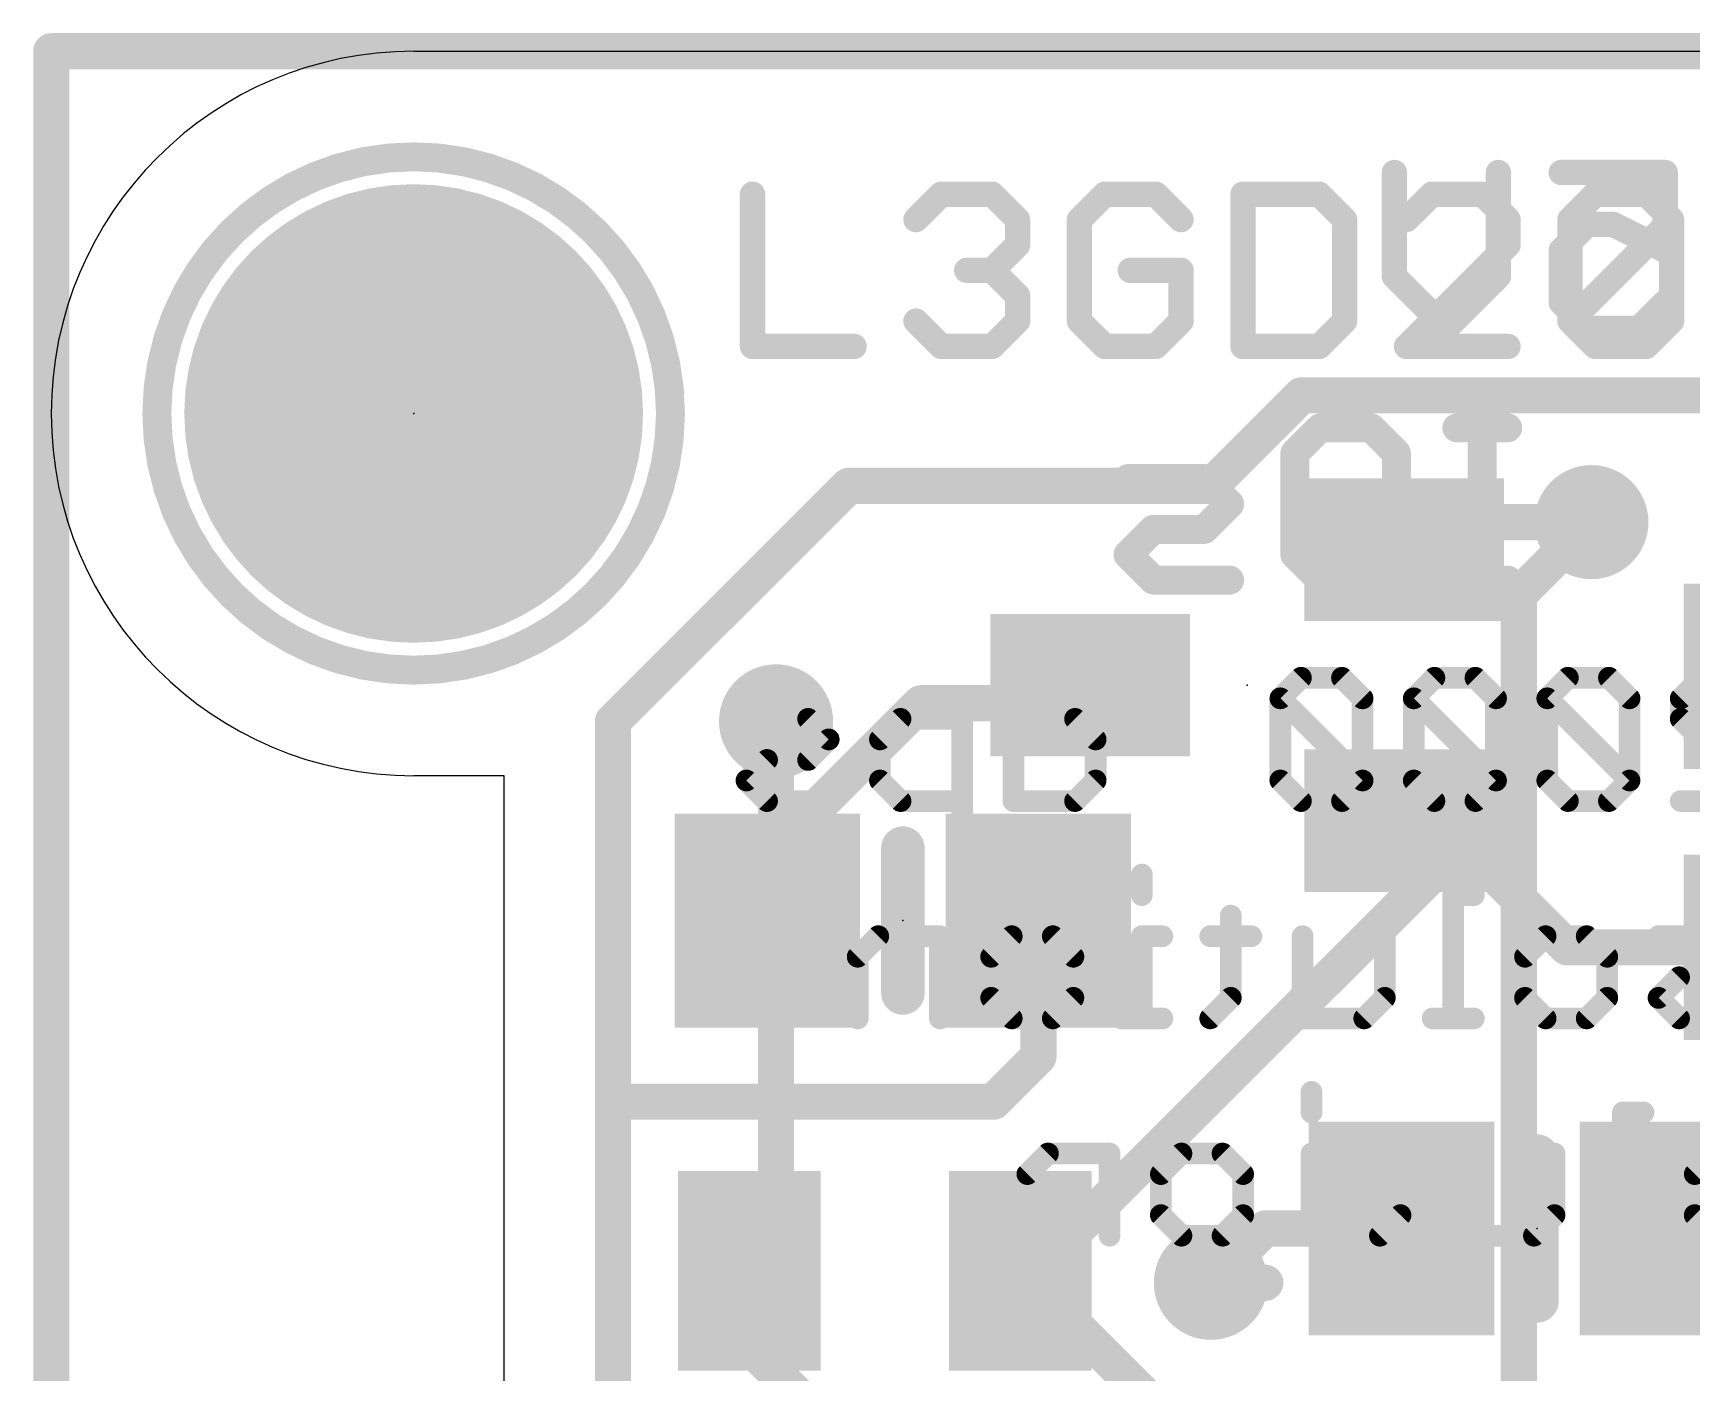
# Model space of a CAD drawing. Extents: x -0.1 to 30.5, y 0 to 19.2.
# Drawn here: x -0.13 to 11.5, y 9.78 to 19.18 of the extents above; entities that cross this region are included whole.
import ezdxf

# ---------------------------------------------------------------- set-up
doc = ezdxf.new("R2010")
doc.units = 0
for name, color, linetype in [('1', 12, 'CONTINUOUS'), ('16', 132, 'CONTINUOUS'), ('17', 110, 'CONTINUOUS'), ('18', 110, 'CONTINUOUS'), ('20', 53, 'CONTINUOUS'), ('21', 40, 'CONTINUOUS'), ('22', 6, 'CONTINUOUS'), ('23', 53, 'CONTINUOUS')]:
    doc.layers.add(name, color=color, linetype=linetype)

# ---------------------------------------------------------------- blocks, each defined once
blk = doc.blocks.new('RECT')
blk.add_solid([(-0.5, -0.5), (0.5, -0.5), (-0.5, 0.5), (0.5, 0.5)])
blk = doc.blocks.new('ROUNDP')
at = {"const_width": 0.5}
blk.add_lwpolyline([(0, -0.25, 1), (0, 0.25, 1), (0, -0.25)], format="xyb", dxfattribs=at)
blk = doc.blocks.new('ROUNDV')
at = {"const_width": 0.5}
blk.add_lwpolyline([(0, -0.25, 1), (0, 0.25, 1), (0, -0.25)], format="xyb", dxfattribs=at)

msp = doc.modelspace()

# ---------------------------------------------------------------- linework, layer by layer
at = {"layer": '1', "const_width": 0.254}
for points in [[(8.763, 16.637), (8.128, 16.002)], [(22.987, 16.637), (8.763, 16.637)], [(5.588, 16.002), (3.937, 14.351)], [(8.128, 16.002), (5.588, 16.002)], [(9.675, 15.748), (9.482, 15.555)], [(10.795, 15.748), (9.675, 15.748)], [(7.409, 14.478), (7.282, 14.605)], [(6.096, 14.478), (5.019, 13.401)], [(6.096, 14.478), (7.409, 14.478)], [(3.937, 14.351), (3.937, 11.684)], [(5.08, 14.351), (5.08, 13.015)], [(9.736, 13.655), (9.482, 13.655)], [(9.8956, 13.4954), (9.736, 13.655)], [(9.8956, 13.4954), (6.8982, 10.498)], [(9.8956, 13.4954), (10.625, 12.766)], [(5.019, 13.401), (5.019, 12.954)], [(5.019, 12.954), (5.08, 13.015)], [(5.08, 13.015), (5.08, 12.634)], [(6.919, 12.954), (6.919, 11.999)], [(10.625, 12.766), (12.192, 12.766)], [(6.919, 11.999), (6.604, 11.684)], [(3.937, 11.684), (3.937, 6.858)], [(6.604, 11.684), (3.937, 11.684)], [(11.618, 11.049), (11.364, 10.795)], [(13.372, 11.049), (11.618, 11.049)], [(8.509, 10.795), (8.128, 10.414)], [(9.464, 10.795), (8.509, 10.795)], [(4.892, 9.967), (4.892, 10.498)], [(6.8982, 10.498), (6.792, 10.498)], [(6.792, 10.498), (7.874, 9.416)], [(5.461, 9.398), (4.892, 9.967)]]:
    msp.add_lwpolyline(points, dxfattribs=at)
at = {"layer": '1', "const_width": 0.127}
for points in [[(8.763, 16.7005, 1), (8.763, 16.5735)], [(8.8079, 16.5921, 1), (8.7181, 16.6819)], [(5.588, 16.0655, 1), (5.588, 15.9385)], [(5.6329, 15.9571, 1), (5.5431, 16.0469)], [(8.0831, 16.0469, 1), (8.1729, 15.9571)], [(8.128, 15.9385, 1), (8.128, 16.0655)], [(9.675, 15.8115, 1), (9.675, 15.6845)], [(9.7199, 15.7031, 1), (9.6301, 15.7929)], [(10.795, 15.6845, 1), (10.795, 15.8115)], [(9.4371, 15.5999, 1), (9.5269, 15.5101)], [(7.3269, 14.6499, 1), (7.2371, 14.5601)], [(6.096, 14.5415, 1), (6.096, 14.4145)], [(6.1409, 14.4331, 1), (6.0511, 14.5229)], [(7.3641, 14.4331, 1), (7.4539, 14.5229)], [(7.409, 14.4145, 1), (7.409, 14.5415)], [(4.0005, 14.351, 1), (3.8735, 14.351)], [(3.8921, 14.3959, 1), (3.9819, 14.3061)], [(5.1435, 14.351, 1), (5.0165, 14.351)], [(9.482, 13.7185, 1), (9.482, 13.5915)], [(9.7809, 13.6999, 1), (9.6911, 13.6101)], [(9.736, 13.5915, 1), (9.736, 13.7185)], [(9.9405, 13.5403, 1), (9.8507, 13.4505)], [(9.9405, 13.4505, 1), (9.8507, 13.5403)], [(9.8507, 13.4505, 1), (9.9405, 13.5403)], [(5.0825, 13.401, 1), (4.9555, 13.401)], [(4.9741, 13.4459, 1), (5.0639, 13.3561)], [(5.1435, 13.015, 1), (5.0165, 13.015)], [(5.1249, 12.9701, 1), (5.0351, 13.0599)], [(4.9741, 12.9989, 1), (5.0639, 12.9091)], [(5.0165, 13.015, 1), (5.1435, 13.015)], [(6.9825, 12.954, 1), (6.8555, 12.954)], [(4.9555, 12.954, 1), (5.0825, 12.954)], [(10.625, 12.8295, 1), (10.625, 12.7025)], [(10.5801, 12.7211, 1), (10.6699, 12.8109)], [(5.0165, 12.634, 1), (5.1435, 12.634)], [(6.9639, 11.9541, 1), (6.8741, 12.0439)], [(6.8555, 11.999, 1), (6.9825, 11.999)], [(4.0005, 11.684, 1), (3.8735, 11.684)], [(3.937, 11.7475, 1), (3.937, 11.6205)], [(3.8735, 11.684, 1), (4.0005, 11.684)], [(6.5591, 11.7289, 1), (6.6489, 11.6391)], [(6.604, 11.6205, 1), (6.604, 11.7475)], [(11.618, 11.1125, 1), (11.618, 10.9855)], [(8.509, 10.8585, 1), (8.509, 10.7315)], [(8.5539, 10.7501, 1), (8.4641, 10.8399)], [(9.464, 10.7315, 1), (9.464, 10.8585)], [(11.3191, 10.8399, 1), (11.4089, 10.7501)], [(4.9555, 10.498, 1), (4.8285, 10.498)], [(6.792, 10.5615, 1), (6.792, 10.4345)], [(6.8369, 10.5429, 1), (6.7471, 10.4531)], [(6.8533, 10.5429, 1), (6.9431, 10.4531)], [(6.8982, 10.4345, 1), (6.8982, 10.5615)], [(8.0831, 10.4589, 1), (8.1729, 10.3691)], [(4.9369, 10.0119, 1), (4.8471, 9.9221)], [(4.8285, 9.967, 1), (4.9555, 9.967)]]:
    msp.add_lwpolyline(points, format="xyb", dxfattribs=at)
at = {"layer": '16', "const_width": 0.254}
for points in [[(0, 19.05), (0, 0.127)], [(30.353, 19.05), (0, 19.05)], [(10.287, 15.24), (10.795, 15.748)], [(10.287, 7.62), (10.287, 15.24)], [(5.08, 1.524), (5.08, 14.351)], [(8.128, 10.414), (8.509, 10.414)]]:
    msp.add_lwpolyline(points, dxfattribs=at)
at = {"layer": '16', "const_width": 0.127}
for points in [[(0.0635, 19.05, 1), (-0.0635, 19.05)], [(0, 19.1135, 1), (0, 18.9865)], [(10.8399, 15.7031, 1), (10.7501, 15.7929)], [(10.3505, 15.24, 1), (10.2235, 15.24)], [(10.2421, 15.2849, 1), (10.3319, 15.1951)], [(5.1435, 14.351, 1), (5.0165, 14.351)], [(8.128, 10.4775, 1), (8.128, 10.3505)], [(8.509, 10.3505, 1), (8.509, 10.4775)]]:
    msp.add_lwpolyline(points, format="xyb", dxfattribs=at)
at = {"layer": '20'}
for p, q in [((2.54, 19.05), (27.94, 19.05)), ((3.175, 13.97), (2.54, 13.97)), ((3.175, 6.223), (3.175, 13.97))]:
    msp.add_line(p, q, dxfattribs=at)
for start, end in [(90, 180), (180, 270)]:
    msp.add_arc((2.54, 16.51), 2.54, start, end, dxfattribs=at)
at = {"layer": '21'}
for points, const_width in [([(2.54, 14.71, 1), (2.54, 18.31, 1), (2.54, 14.71)], 0.2032), ([(4.9594, 18.0476, 1), (4.8704, 18.0476)], 0.0889), ([(6.2389, 18.0921, 1), (6.2389, 18.0032)], 0.0889), ([(6.2703, 18.0162, 1), (6.2074, 18.079)], 0.0889), ([(6.6262, 18.079, 1), (6.5633, 18.0162)], 0.0889), ([(6.5948, 18.0032, 1), (6.5948, 18.0921)], 0.0889), ([(7.3849, 18.0921, 1), (7.3849, 18.0032)], 0.0889), ([(7.4163, 18.0162, 1), (7.3534, 18.079)], 0.0889), ([(7.7722, 18.079, 1), (7.7093, 18.0162)], 0.0889), ([(7.7408, 18.0032, 1), (7.7408, 18.0921)], 0.0889), ([(8.3529, 18.0921, 1), (8.3529, 18.0032)], 0.0889), ([(8.3974, 18.0476, 1), (8.3085, 18.0476)], 0.0889), ([(8.9182, 18.079, 1), (8.8554, 18.0162)], 0.0889), ([(8.8868, 18.0032, 1), (8.8868, 18.0921)], 0.0889), ([(9.6769, 18.0921, 1), (9.6769, 18.0032)], 0.0889), ([(9.7083, 18.0162, 1), (9.6455, 18.079)], 0.0889), ([(10.0642, 18.079, 1), (10.0014, 18.0162)], 0.0889), ([(10.0328, 18.0032, 1), (10.0328, 18.0921)], 0.0889), ([(10.8229, 18.0921, 1), (10.8229, 18.0032)], 0.0889), ([(10.8543, 18.0162, 1), (10.7915, 18.079)], 0.0889), ([(11.2102, 18.079, 1), (11.1474, 18.0162)], 0.0889), ([(11.1788, 18.0032, 1), (11.1788, 18.0921)], 0.0889), ([(6.0295, 17.9011, 1), (6.0923, 17.8382)], 0.0889), ([(6.8172, 17.8697, 1), (6.7283, 17.8697)], 0.0889), ([(6.7413, 17.8382, 1), (6.8041, 17.9011)], 0.0889), ([(7.2514, 17.8697, 1), (7.1625, 17.8697)], 0.0889), ([(7.1755, 17.9011, 1), (7.2383, 17.8382)], 0.0889), ([(7.8873, 17.8382, 1), (7.9502, 17.9011)], 0.0889), ([(9.1092, 17.8697, 1), (9.0203, 17.8697)], 0.0889), ([(9.0333, 17.8382, 1), (9.0962, 17.9011)], 0.0889), ([(9.4675, 17.9011, 1), (9.5304, 17.8382)], 0.0889), ([(10.2552, 17.8697, 1), (10.1663, 17.8697)], 0.0889), ([(10.1793, 17.8382, 1), (10.2422, 17.9011)], 0.0889), ([(10.6135, 17.9011, 1), (10.6764, 17.8382)], 0.0889), ([(10.6894, 17.8697, 1), (10.6005, 17.8697)], 0.0889), ([(11.4012, 17.8697, 1), (11.3123, 17.8697)], 0.0889), ([(11.3882, 17.8382, 1), (11.3253, 17.9011)], 0.0889), ([(11.3253, 17.8382, 1), (11.3882, 17.9011)], 0.0889), ([(6.7283, 17.6917, 1), (6.8172, 17.6917)], 0.0889), ([(6.8041, 17.6603, 1), (6.7413, 17.7231)], 0.0889), ([(10.1663, 17.6917, 1), (10.2552, 17.6917)], 0.0889), ([(10.2422, 17.6603, 1), (10.1793, 17.7231)], 0.0889), ([(6.4168, 17.5582, 1), (6.4168, 17.4693)], 0.0889), ([(6.6262, 17.5452, 1), (6.5633, 17.4823)], 0.0889), ([(6.5633, 17.5452, 1), (6.6262, 17.4823)], 0.0889), ([(6.5948, 17.4693, 1), (6.5948, 17.5582)], 0.0889), ([(7.5628, 17.5582, 1), (7.5628, 17.4693)], 0.0889), ([(7.9632, 17.5138, 1), (7.8743, 17.5138)], 0.0889), ([(7.9187, 17.4693, 1), (7.9187, 17.5582)], 0.0889), ([(6.8172, 17.3358, 1), (6.7283, 17.3358)], 0.0889), ([(6.7413, 17.3044, 1), (6.8041, 17.3672)], 0.0889), ([(6.0923, 17.1893, 1), (6.0295, 17.1264)], 0.0889), ([(6.8041, 17.1264, 1), (6.7413, 17.1893)], 0.0889), ([(7.2383, 17.1893, 1), (7.1755, 17.1264)], 0.0889), ([(7.9502, 17.1264, 1), (7.8873, 17.1893)], 0.0889), ([(9.0962, 17.1264, 1), (9.0333, 17.1893)], 0.0889), ([(10.6764, 17.1893, 1), (10.6135, 17.1264)], 0.0889), ([(10.6135, 17.1893, 1), (10.6764, 17.1264)], 0.0889), ([(11.3882, 17.1264, 1), (11.3253, 17.1893)], 0.0889), ([(6.7283, 17.1578, 1), (6.8172, 17.1578)], 0.0889), ([(7.1625, 17.1578, 1), (7.2514, 17.1578)], 0.0889), ([(7.8743, 17.1578, 1), (7.9632, 17.1578)], 0.0889), ([(9.0203, 17.1578, 1), (9.1092, 17.1578)], 0.0889), ([(10.6005, 17.1578, 1), (10.6894, 17.1578)], 0.0889), ([(11.3123, 17.1578, 1), (11.4012, 17.1578)], 0.0889), ([(4.8704, 16.9799, 1), (4.9594, 16.9799)], 0.0889), ([(4.9149, 17.0244, 1), (4.9149, 16.9354)], 0.0889), ([(5.6267, 16.9354, 1), (5.6267, 17.0244)], 0.0889), ([(6.2389, 17.0244, 1), (6.2389, 16.9354)], 0.0889), ([(6.2074, 16.9485, 1), (6.2703, 17.0113)], 0.0889), ([(6.5633, 17.0113, 1), (6.6262, 16.9485)], 0.0889), ([(6.5948, 16.9354, 1), (6.5948, 17.0244)], 0.0889), ([(7.3849, 17.0244, 1), (7.3849, 16.9354)], 0.0889), ([(7.3534, 16.9485, 1), (7.4163, 17.0113)], 0.0889), ([(7.7093, 17.0113, 1), (7.7722, 16.9485)], 0.0889), ([(7.7408, 16.9354, 1), (7.7408, 17.0244)], 0.0889), ([(8.3529, 17.0244, 1), (8.3529, 16.9354)], 0.0889), ([(8.3085, 16.9799, 1), (8.3974, 16.9799)], 0.0889), ([(8.8554, 17.0113, 1), (8.9182, 16.9485)], 0.0889), ([(8.8868, 16.9354, 1), (8.8868, 17.0244)], 0.0889), ([(9.4989, 17.0244, 1), (9.4989, 16.9354)], 0.0889), ([(9.4675, 17.0113, 1), (9.5304, 16.9485)], 0.0889), ([(10.2107, 16.9354, 1), (10.2107, 17.0244)], 0.0889), ([(10.8229, 17.0244, 1), (10.8229, 16.9354)], 0.0889), ([(10.7915, 16.9485, 1), (10.8543, 17.0113)], 0.0889), ([(11.1474, 17.0113, 1), (11.2102, 16.9485)], 0.0889), ([(11.1788, 16.9354, 1), (11.1788, 17.0244)], 0.0889), ([(6.0452, 13.462, 1), (5.8928, 13.462)], 0.1524), ([(5.8928, 12.446, 1), (6.0452, 12.446)], 0.1524), ([(10.4902, 11.303, 1), (10.3378, 11.303)], 0.1524), ([(10.3378, 10.287, 1), (10.4902, 10.287)], 0.1524)]:
    msp.add_lwpolyline(points, format="xyb", dxfattribs=dict(at, const_width=const_width))
for points, const_width in [([(4.9149, 18.0476), (4.9149, 16.9799)], 0.1778), ([(6.0609, 17.8697), (6.2389, 18.0476)], 0.1778), ([(6.2389, 18.0476), (6.5948, 18.0476)], 0.1778), ([(6.5948, 18.0476), (6.7727, 17.8697)], 0.1778), ([(7.3849, 18.0476), (7.2069, 17.8697)], 0.1778), ([(7.7408, 18.0476), (7.3849, 18.0476)], 0.1778), ([(7.9187, 17.8697), (7.7408, 18.0476)], 0.1778), ([(8.3529, 18.0476), (8.3529, 16.9799)], 0.1778), ([(8.8868, 18.0476), (8.3529, 18.0476)], 0.1778), ([(9.0647, 17.8697), (8.8868, 18.0476)], 0.1778), ([(9.6769, 18.0476), (9.4989, 17.8697)], 0.1778), ([(10.0328, 18.0476), (9.6769, 18.0476)], 0.1778), ([(10.2107, 17.8697), (10.0328, 18.0476)], 0.1778), ([(10.6449, 17.8697), (10.8229, 18.0476)], 0.1778), ([(10.8229, 18.0476), (11.1788, 18.0476)], 0.1778), ([(11.1788, 18.0476), (11.3568, 17.8697)], 0.1778), ([(6.7727, 17.8697), (6.7727, 17.6917)], 0.1778), ([(7.2069, 17.8697), (7.2069, 17.1578)], 0.1778), ([(9.0647, 17.1578), (9.0647, 17.8697)], 0.1778), ([(10.2107, 17.6917), (10.2107, 17.8697)], 0.1778), ([(10.6449, 17.1578), (10.6449, 17.8697)], 0.1778), ([(10.6449, 17.1578), (11.3568, 17.8697)], 0.1778), ([(11.3568, 17.8697), (11.3568, 17.1578)], 0.1778), ([(6.7727, 17.6917), (6.5948, 17.5138)], 0.1778), ([(9.4989, 16.9799), (10.2107, 17.6917)], 0.1778), ([(6.5948, 17.5138), (6.4168, 17.5138)], 0.1778), ([(6.5948, 17.5138), (6.7727, 17.3358)], 0.1778), ([(7.9187, 17.5138), (7.5628, 17.5138)], 0.1778), ([(7.9187, 17.1578), (7.9187, 17.5138)], 0.1778), ([(6.7727, 17.3358), (6.7727, 17.1578)], 0.1778), ([(6.2389, 16.9799), (6.0609, 17.1578)], 0.1778), ([(6.7727, 17.1578), (6.5948, 16.9799)], 0.1778), ([(7.2069, 17.1578), (7.3849, 16.9799)], 0.1778), ([(7.7408, 16.9799), (7.9187, 17.1578)], 0.1778), ([(8.8868, 16.9799), (9.0647, 17.1578)], 0.1778), ([(10.8229, 16.9799), (10.6449, 17.1578)], 0.1778), ([(11.3568, 17.1578), (11.1788, 16.9799)], 0.1778), ([(4.9149, 16.9799), (5.6267, 16.9799)], 0.1778), ([(6.5948, 16.9799), (6.2389, 16.9799)], 0.1778), ([(7.3849, 16.9799), (7.7408, 16.9799)], 0.1778), ([(8.3529, 16.9799), (8.8868, 16.9799)], 0.1778), ([(10.2107, 16.9799), (9.4989, 16.9799)], 0.1778), ([(11.1788, 16.9799), (10.8229, 16.9799)], 0.1778), ([(5.969, 13.462), (5.969, 12.446)], 0.3048), ([(10.414, 11.303), (10.414, 10.287)], 0.3048)]:
    msp.add_lwpolyline(points, dxfattribs=dict(at, const_width=const_width))
at = {"layer": '22'}
for points, const_width in [([(9.4585, 18.2, 1), (9.3696, 18.2)], 0.0889), ([(10.1873, 18.2, 1), (10.0984, 18.2)], 0.0889), ([(10.5835, 18.2445, 1), (10.5835, 18.1556)], 0.0889), ([(11.3567, 18.2, 1), (11.2678, 18.2)], 0.0889), ([(11.3122, 18.1556, 1), (11.3122, 18.2445)], 0.0889), ([(10.7656, 17.8801, 1), (10.7656, 17.7912)], 0.0889), ([(10.7971, 17.8042, 1), (10.7342, 17.8671)], 0.0889), ([(10.9677, 17.8754, 1), (10.928, 17.7959)], 0.0889), ([(10.9478, 17.7912, 1), (10.9478, 17.8801)], 0.0889), ([(10.6279, 17.6535, 1), (10.539, 17.6535)], 0.0889), ([(10.552, 17.6849, 1), (10.6149, 17.622)], 0.0889), ([(11.2678, 17.6535, 1), (11.3567, 17.6535)], 0.0889), ([(11.2923, 17.6137, 1), (11.3321, 17.6932)], 0.0889), ([(9.4455, 17.5027, 1), (9.3826, 17.4398)], 0.0889), ([(10.1742, 17.4398, 1), (10.1114, 17.5027)], 0.0889), ([(9.3696, 17.4713, 1), (9.4585, 17.4713)], 0.0889), ([(10.0984, 17.4713, 1), (10.1873, 17.4713)], 0.0889), ([(10.539, 17.2891, 1), (10.6279, 17.2891)], 0.0889), ([(10.6149, 17.3205, 1), (10.552, 17.2577)], 0.0889), ([(11.3436, 17.2577, 1), (11.2808, 17.3205)], 0.0889), ([(9.747, 17.1383, 1), (9.8099, 17.0755)], 0.0889), ([(9.747, 17.0755, 1), (9.8099, 17.1383)], 0.0889), ([(10.7656, 17.1514, 1), (10.7656, 17.0624)], 0.0889), ([(10.7342, 17.0755, 1), (10.7971, 17.1383)], 0.0889), ([(11.0986, 17.1383, 1), (11.1615, 17.0755)], 0.0889), ([(11.13, 17.0624, 1), (11.13, 17.1514)], 0.0889), ([(8.8947, 16.4601, 1), (8.8947, 16.3585)], 0.1016), ([(8.9306, 16.3734, 1), (8.8588, 16.4452)], 0.1016), ([(9.2865, 16.4452, 1), (9.2147, 16.3734)], 0.1016), ([(9.2506, 16.3585, 1), (9.2506, 16.4601)], 0.1016), ([(9.8522, 16.4601, 1), (9.8522, 16.3585)], 0.1016), ([(10.081, 16.4093, 1), (9.9794, 16.4093)], 0.1016), ([(10.2081, 16.3585, 1), (10.2081, 16.4601)], 0.1016), ([(8.7675, 16.2314, 1), (8.6659, 16.2314)], 0.1016), ([(8.6808, 16.2673, 1), (8.7527, 16.1954)], 0.1016), ([(9.4793, 16.2314, 1), (9.3777, 16.2314)], 0.1016), ([(9.3926, 16.1954, 1), (9.4645, 16.2673)], 0.1016), ([(7.5473, 16.1042, 1), (7.5473, 16.0026)], 0.1016), ([(8.1171, 16.0893, 1), (8.0453, 16.0175)], 0.1016), ([(8.0812, 16.0026, 1), (8.0812, 16.1042)], 0.1016), ([(8.2951, 15.8395, 1), (8.2232, 15.9114)], 0.1016), ([(8.2232, 15.8395, 1), (8.2951, 15.9114)], 0.1016), ([(7.7253, 15.7483, 1), (7.7253, 15.6467)], 0.1016), ([(7.7612, 15.6616, 1), (7.6894, 15.7334)], 0.1016), ([(8.0453, 15.7334, 1), (8.1171, 15.6616)], 0.1016), ([(8.0812, 15.6467, 1), (8.0812, 15.7483)], 0.1016), ([(7.5833, 15.5555, 1), (7.5114, 15.4836)], 0.1016), ([(7.5114, 15.5555, 1), (7.5833, 15.4836)], 0.1016), ([(8.7527, 15.5555, 1), (8.6808, 15.4836)], 0.1016), ([(9.4645, 15.4836, 1), (9.3926, 15.5555)], 0.1016), ([(8.6659, 15.5196, 1), (8.7675, 15.5196)], 0.1016), ([(9.3777, 15.5196, 1), (9.4793, 15.5196)], 0.1016), ([(7.7253, 15.3924, 1), (7.7253, 15.2908)], 0.1016), ([(7.6894, 15.3057, 1), (7.7612, 15.3775)], 0.1016), ([(8.2591, 15.2908, 1), (8.2591, 15.3924)], 0.1016), ([(8.8947, 15.3924, 1), (8.8947, 15.2908)], 0.1016), ([(8.8588, 15.3057, 1), (8.9306, 15.3775)], 0.1016), ([(9.2147, 15.3775, 1), (9.2865, 15.3057)], 0.1016), ([(9.2506, 15.2908, 1), (9.2506, 15.3924)], 0.1016), ([(9.8522, 15.3924, 1), (9.8522, 15.2908)], 0.1016), ([(9.9794, 15.3416, 1), (10.081, 15.3416)], 0.1016), ([(10.2081, 15.2908, 1), (10.2081, 15.3924)], 0.1016), ([(6.7819, 14.6565, 1), (6.7057, 14.6565)], 0.0762), ([(8.7589, 14.6946, 1), (8.7589, 14.6184)], 0.0762), ([(8.7859, 14.6296, 1), (8.732, 14.6835)], 0.0762), ([(9.074, 14.6835, 1), (9.0201, 14.6296)], 0.0762), ([(9.047, 14.6184, 1), (9.047, 14.6946)], 0.0762), ([(9.6944, 14.6946, 1), (9.6944, 14.6184)], 0.0762), ([(9.7214, 14.6296, 1), (9.6675, 14.6835)], 0.0762), ([(10.0095, 14.6835, 1), (9.9556, 14.6296)], 0.0762), ([(9.9826, 14.6184, 1), (9.9826, 14.6946)], 0.0762), ([(10.63, 14.6946, 1), (10.63, 14.6184)], 0.0762), ([(10.6569, 14.6296, 1), (10.603, 14.6835)], 0.0762), ([(10.945, 14.6835, 1), (10.8911, 14.6296)], 0.0762), ([(10.9181, 14.6184, 1), (10.9181, 14.6946)], 0.0762), ([(11.5655, 14.6946, 1), (11.5655, 14.6184)], 0.0762), ([(8.6418, 14.5394, 1), (8.5879, 14.4855)], 0.0762), ([(8.5879, 14.5394, 1), (8.6418, 14.4855)], 0.0762), ([(8.653, 14.5125, 1), (8.5768, 14.5125)], 0.0762), ([(9.2292, 14.5125, 1), (9.153, 14.5125)], 0.0762), ([(9.1642, 14.4855, 1), (9.218, 14.5394)], 0.0762), ([(9.5773, 14.5394, 1), (9.5234, 14.4855)], 0.0762), ([(9.5234, 14.5394, 1), (9.5773, 14.4855)], 0.0762), ([(9.5885, 14.5125, 1), (9.5123, 14.5125)], 0.0762), ([(10.1647, 14.5125, 1), (10.0885, 14.5125)], 0.0762), ([(10.0997, 14.4855, 1), (10.1536, 14.5394)], 0.0762), ([(10.524, 14.5125, 1), (10.4478, 14.5125)], 0.0762), ([(10.5128, 14.5394, 1), (10.459, 14.4855)], 0.0762), ([(10.459, 14.5394, 1), (10.5128, 14.4855)], 0.0762), ([(11.1002, 14.5125, 1), (11.024, 14.5125)], 0.0762), ([(11.0352, 14.4855, 1), (11.0891, 14.5394)], 0.0762), ([(11.4595, 14.5125, 1), (11.3833, 14.5125)], 0.0762), ([(11.3945, 14.5394, 1), (11.4484, 14.4855)], 0.0762), ([(4.8728, 14.4065, 1), (4.8728, 14.3303)], 0.0762), ([(5.3319, 14.3954, 1), (5.278, 14.3415)], 0.0762), ([(5.305, 14.3303, 1), (5.305, 14.4065)], 0.0762), ([(5.9524, 14.4065, 1), (5.9524, 14.3303)], 0.0762), ([(5.9793, 14.3415, 1), (5.9254, 14.3954)], 0.0762), ([(6.4226, 14.3684, 1), (6.3464, 14.3684)], 0.0762), ([(6.3845, 14.3303, 1), (6.3845, 14.4065)], 0.0762), ([(6.7438, 14.4065, 1), (6.7438, 14.3303)], 0.0762), ([(7.2029, 14.3954, 1), (7.1491, 14.3415)], 0.0762), ([(7.176, 14.3303, 1), (7.176, 14.4065)], 0.0762), ([(11.4484, 14.3954, 1), (11.3945, 14.3415)], 0.0762), ([(5.476, 14.1974, 1), (5.4221, 14.2513)], 0.0762), ([(5.8464, 14.2244, 1), (5.7702, 14.2244)], 0.0762), ([(7.3582, 14.2244, 1), (7.282, 14.2244)], 0.0762), ([(11.3833, 14.3684, 1), (11.4595, 14.3684)], 0.0762), ([(5.4221, 14.1974, 1), (5.476, 14.2513)], 0.0762), ([(5.7814, 14.2513, 1), (5.8353, 14.1974)], 0.0762), ([(7.2931, 14.1974, 1), (7.347, 14.2513)], 0.0762), ([(5.0168, 14.1184, 1), (5.0168, 14.0422)], 0.0762), ([(5.0438, 14.0534, 1), (4.9899, 14.1073)], 0.0762), ([(5.278, 14.1073, 1), (5.3319, 14.0534)], 0.0762), ([(5.305, 14.0422, 1), (5.305, 14.1184)], 0.0762), ([(4.8997, 13.9632, 1), (4.8459, 13.9093)], 0.0762), ([(4.8459, 13.9632, 1), (4.8997, 13.9093)], 0.0762), ([(5.8353, 13.9632, 1), (5.7814, 13.9093)], 0.0762), ([(5.7702, 13.9363, 1), (5.8464, 13.9363)], 0.0762), ([(7.282, 13.9363, 1), (7.3582, 13.9363)], 0.0762), ([(7.347, 13.9093, 1), (7.2931, 13.9632)], 0.0762), ([(8.6418, 13.9632, 1), (8.5879, 13.9093)], 0.0762), ([(8.5768, 13.9363, 1), (8.653, 13.9363)], 0.0762), ([(9.153, 13.9363, 1), (9.2292, 13.9363)], 0.0762), ([(9.218, 13.9093, 1), (9.1642, 13.9632)], 0.0762), ([(9.1642, 13.9093, 1), (9.218, 13.9632)], 0.0762), ([(9.5773, 13.9632, 1), (9.5234, 13.9093)], 0.0762), ([(9.5123, 13.9363, 1), (9.5885, 13.9363)], 0.0762), ([(10.0885, 13.9363, 1), (10.1647, 13.9363)], 0.0762), ([(10.1536, 13.9093, 1), (10.0997, 13.9632)], 0.0762), ([(10.0997, 13.9093, 1), (10.1536, 13.9632)], 0.0762), ([(10.5128, 13.9632, 1), (10.459, 13.9093)], 0.0762), ([(10.4478, 13.9363, 1), (10.524, 13.9363)], 0.0762), ([(11.024, 13.9363, 1), (11.1002, 13.9363)], 0.0762), ([(11.0891, 13.9093, 1), (11.0352, 13.9632)], 0.0762), ([(11.0352, 13.9093, 1), (11.0891, 13.9632)], 0.0762), ([(5.0168, 13.8303, 1), (5.0168, 13.7541)], 0.0762), ([(4.9899, 13.7653, 1), (5.0438, 13.8191)], 0.0762), ([(5.449, 13.7541, 1), (5.449, 13.8303)], 0.0762), ([(5.9524, 13.8303, 1), (5.9524, 13.7541)], 0.0762), ([(5.9254, 13.7653, 1), (5.9793, 13.8191)], 0.0762), ([(6.3845, 13.7541, 1), (6.3845, 13.8303)], 0.0762), ([(6.7438, 13.8303, 1), (6.7438, 13.7541)], 0.0762), ([(7.1491, 13.8191, 1), (7.2029, 13.7653)], 0.0762), ([(7.176, 13.7541, 1), (7.176, 13.8303)], 0.0762), ([(8.7589, 13.8303, 1), (8.7589, 13.7541)], 0.0762), ([(8.732, 13.7653, 1), (8.7859, 13.8191)], 0.0762), ([(9.0201, 13.8191, 1), (9.074, 13.7653)], 0.0762), ([(9.047, 13.7541, 1), (9.047, 13.8303)], 0.0762), ([(9.6944, 13.8303, 1), (9.6944, 13.7541)], 0.0762), ([(9.6675, 13.7653, 1), (9.7214, 13.8191)], 0.0762), ([(9.9556, 13.8191, 1), (10.0095, 13.7653)], 0.0762), ([(9.9826, 13.7541, 1), (9.9826, 13.8303)], 0.0762), ([(10.63, 13.8303, 1), (10.63, 13.7541)], 0.0762), ([(10.603, 13.7653, 1), (10.6569, 13.8191)], 0.0762), ([(10.8911, 13.8191, 1), (10.945, 13.7653)], 0.0762), ([(10.9181, 13.7541, 1), (10.9181, 13.8303)], 0.0762), ([(11.4214, 13.8303, 1), (11.4214, 13.7541)], 0.0762), ([(6.7057, 13.7922, 1), (6.7819, 13.7922)], 0.0762), ([(6.3464, 13.5041, 1), (6.4226, 13.5041)], 0.0762), ([(7.6819, 13.2766, 1), (7.6057, 13.2766)], 0.0762), ([(7.6057, 13.1325, 1), (7.6819, 13.1325)], 0.0762), ([(9.8266, 13.1706, 1), (9.8266, 13.0944)], 0.0762), ([(9.8647, 13.1325, 1), (9.7885, 13.1325)], 0.0762), ([(9.9707, 13.0944, 1), (9.9707, 13.1706)], 0.0762), ([(8.3055, 12.9885, 1), (8.2293, 12.9885)], 0.0762), ([(5.7965, 12.8825, 1), (5.7965, 12.8063)], 0.0762), ([(5.8234, 12.8175, 1), (5.7695, 12.8714)], 0.0762), ([(6.2667, 12.8444, 1), (6.1905, 12.8444)], 0.0762), ([(6.2286, 12.8063, 1), (6.2286, 12.8825)], 0.0762), ([(6.732, 12.8825, 1), (6.732, 12.8063)], 0.0762), ([(6.7589, 12.8175, 1), (6.705, 12.8714)], 0.0762), ([(7.047, 12.8714, 1), (6.9931, 12.8175)], 0.0762), ([(7.0201, 12.8063, 1), (7.0201, 12.8825)], 0.0762), ([(7.6438, 12.8825, 1), (7.6438, 12.8063)], 0.0762), ([(7.6819, 12.8444, 1), (7.6057, 12.8444)], 0.0762), ([(7.7878, 12.8063, 1), (7.7878, 12.8825)], 0.0762), ([(8.1234, 12.8825, 1), (8.1234, 12.8063)], 0.0762), ([(8.4115, 12.8063, 1), (8.4115, 12.8825)], 0.0762), ([(8.8089, 12.8444, 1), (8.7327, 12.8444)], 0.0762), ([(9.3851, 12.8444, 1), (9.3089, 12.8444)], 0.0762), ([(10.474, 12.8825, 1), (10.474, 12.8063)], 0.0762), ([(10.501, 12.8175, 1), (10.4471, 12.8714)], 0.0762), ([(10.7891, 12.8714, 1), (10.7352, 12.8175)], 0.0762), ([(10.7622, 12.8063, 1), (10.7622, 12.8825)], 0.0762), ([(11.2655, 12.8825, 1), (11.2655, 12.8063)], 0.0762), ([(5.6905, 12.7004, 1), (5.6143, 12.7004)], 0.0762), ([(5.6255, 12.7273, 1), (5.6793, 12.6734)], 0.0762), ([(6.626, 12.7004, 1), (6.5498, 12.7004)], 0.0762), ([(6.561, 12.7273, 1), (6.6149, 12.6734)], 0.0762), ([(7.2022, 12.7004, 1), (7.126, 12.7004)], 0.0762), ([(7.1372, 12.6734, 1), (7.1911, 12.7273)], 0.0762), ([(10.303, 12.7273, 1), (10.3569, 12.6734)], 0.0762), ([(10.3681, 12.7004, 1), (10.2919, 12.7004)], 0.0762), ([(10.9443, 12.7004, 1), (10.8681, 12.7004)], 0.0762), ([(10.8793, 12.6734, 1), (10.9332, 12.7273)], 0.0762), ([(11.4096, 12.5944, 1), (11.4096, 12.5182)], 0.0762), ([(11.4365, 12.5294, 1), (11.3826, 12.5833)], 0.0762), ([(6.6149, 12.4392, 1), (6.561, 12.3853)], 0.0762), ([(6.5498, 12.4123, 1), (6.626, 12.4123)], 0.0762), ([(7.126, 12.4123, 1), (7.2022, 12.4123)], 0.0762), ([(7.1911, 12.3853, 1), (7.1372, 12.4392)], 0.0762), ([(8.2293, 12.4123, 1), (8.3055, 12.4123)], 0.0762), ([(8.2944, 12.3853, 1), (8.2405, 12.4392)], 0.0762), ([(9.3089, 12.4123, 1), (9.3851, 12.4123)], 0.0762), ([(9.374, 12.3853, 1), (9.3201, 12.4392)], 0.0762), ([(10.3569, 12.4392, 1), (10.303, 12.3853)], 0.0762), ([(10.2919, 12.4123, 1), (10.3681, 12.4123)], 0.0762), ([(10.8681, 12.4123, 1), (10.9443, 12.4123)], 0.0762), ([(10.9332, 12.3853, 1), (10.8793, 12.4392)], 0.0762), ([(11.2925, 12.4392, 1), (11.2386, 12.3853)], 0.0762), ([(11.2386, 12.4392, 1), (11.2925, 12.3853)], 0.0762), ([(6.732, 12.3063, 1), (6.732, 12.2301)], 0.0762), ([(6.705, 12.2413, 1), (6.7589, 12.2951)], 0.0762), ([(6.9931, 12.2951, 1), (7.047, 12.2413)], 0.0762), ([(7.0201, 12.2301, 1), (7.0201, 12.3063)], 0.0762), ([(7.4997, 12.3063, 1), (7.4997, 12.2301)], 0.0762), ([(7.7878, 12.2301, 1), (7.7878, 12.3063)], 0.0762), ([(8.0964, 12.2951, 1), (8.1503, 12.2413)], 0.0762), ([(8.7708, 12.3063, 1), (8.7708, 12.2301)], 0.0762), ([(9.176, 12.2951, 1), (9.2299, 12.2413)], 0.0762), ([(9.203, 12.2301, 1), (9.203, 12.3063)], 0.0762), ([(9.6826, 12.3063, 1), (9.6826, 12.2301)], 0.0762), ([(9.9707, 12.2301, 1), (9.9707, 12.3063)], 0.0762), ([(10.474, 12.3063, 1), (10.474, 12.2301)], 0.0762), ([(10.4471, 12.2413, 1), (10.501, 12.2951)], 0.0762), ([(10.7352, 12.2951, 1), (10.7891, 12.2413)], 0.0762), ([(10.7622, 12.2301, 1), (10.7622, 12.3063)], 0.0762), ([(11.4096, 12.3063, 1), (11.4096, 12.2301)], 0.0762), ([(11.3826, 12.2413, 1), (11.4365, 12.2951)], 0.0762), ([(5.6143, 12.2682, 1), (5.6905, 12.2682)], 0.0762), ([(6.1905, 12.2682, 1), (6.2667, 12.2682)], 0.0762), ([(7.6057, 12.2682, 1), (7.6819, 12.2682)], 0.0762), ([(8.7327, 12.2682, 1), (8.8089, 12.2682)], 0.0762), ([(9.7885, 12.2682, 1), (9.8647, 12.2682)], 0.0762), ([(8.8714, 11.7526, 1), (8.7952, 11.7526)], 0.0762), ([(8.7952, 11.6085, 1), (8.8714, 11.6085)], 0.0762), ([(11.0162, 11.6466, 1), (11.0162, 11.5704)], 0.0762), ([(11.0543, 11.6085, 1), (10.9781, 11.6085)], 0.0762), ([(11.1602, 11.5704, 1), (11.1602, 11.6466)], 0.0762), ([(9.4951, 11.4645, 1), (9.4189, 11.4645)], 0.0762), ([(6.986, 11.3585, 1), (6.986, 11.2823)], 0.0762), ([(7.0129, 11.2935, 1), (6.959, 11.3474)], 0.0762), ([(7.4562, 11.3204, 1), (7.38, 11.3204)], 0.0762), ([(7.4181, 11.2823, 1), (7.4181, 11.3585)], 0.0762), ([(7.9215, 11.3585, 1), (7.9215, 11.2823)], 0.0762), ([(7.9484, 11.2935, 1), (7.8946, 11.3474)], 0.0762), ([(8.2365, 11.3474, 1), (8.1827, 11.2935)], 0.0762), ([(8.2096, 11.2823, 1), (8.2096, 11.3585)], 0.0762), ([(8.8333, 11.3585, 1), (8.8333, 11.2823)], 0.0762), ([(8.8714, 11.3204, 1), (8.7952, 11.3204)], 0.0762), ([(8.9773, 11.2823, 1), (8.9773, 11.3585)], 0.0762), ([(9.3129, 11.3585, 1), (9.3129, 11.2823)], 0.0762), ([(9.601, 11.2823, 1), (9.601, 11.3585)], 0.0762), ([(9.9984, 11.3204, 1), (9.9222, 11.3204)], 0.0762), ([(10.5746, 11.3204, 1), (10.4984, 11.3204)], 0.0762), ([(6.88, 11.1764, 1), (6.8038, 11.1764)], 0.0762), ([(6.815, 11.2033, 1), (6.8689, 11.1494)], 0.0762), ([(7.8155, 11.1764, 1), (7.7393, 11.1764)], 0.0762), ([(7.7505, 11.2033, 1), (7.8044, 11.1494)], 0.0762), ([(8.3918, 11.1764, 1), (8.3156, 11.1764)], 0.0762), ([(8.3267, 11.1494, 1), (8.3806, 11.2033)], 0.0762), ([(11.5576, 11.1764, 1), (11.4814, 11.1764)], 0.0762), ([(11.4926, 11.2033, 1), (11.5465, 11.1494)], 0.0762), ([(7.8044, 10.9152, 1), (7.7505, 10.8613)], 0.0762), ([(8.3806, 10.8613, 1), (8.3267, 10.9152)], 0.0762), ([(9.4839, 10.8613, 1), (9.43, 10.9152)], 0.0762), ([(10.5635, 10.8613, 1), (10.5096, 10.9152)], 0.0762), ([(11.5465, 10.9152, 1), (11.4926, 10.8613)], 0.0762), ([(7.7393, 10.8883, 1), (7.8155, 10.8883)], 0.0762), ([(7.9215, 10.7823, 1), (7.9215, 10.7061)], 0.0762), ([(8.2096, 10.7061, 1), (8.2096, 10.7823)], 0.0762), ([(8.3156, 10.8883, 1), (8.3918, 10.8883)], 0.0762), ([(8.6892, 10.7823, 1), (8.6892, 10.7061)], 0.0762), ([(8.9773, 10.7061, 1), (8.9773, 10.7823)], 0.0762), ([(9.4189, 10.8883, 1), (9.4951, 10.8883)], 0.0762), ([(9.9603, 10.7823, 1), (9.9603, 10.7061)], 0.0762), ([(10.3925, 10.7061, 1), (10.3925, 10.7823)], 0.0762), ([(10.4984, 10.8883, 1), (10.5746, 10.8883)], 0.0762), ([(10.8721, 10.7823, 1), (10.8721, 10.7061)], 0.0762), ([(11.1602, 10.7061, 1), (11.1602, 10.7823)], 0.0762), ([(11.4814, 10.8883, 1), (11.5576, 10.8883)], 0.0762), ([(6.8038, 10.7442, 1), (6.88, 10.7442)], 0.0762), ([(7.38, 10.7442, 1), (7.4562, 10.7442)], 0.0762), ([(7.8946, 10.7173, 1), (7.9484, 10.7711)], 0.0762), ([(8.1827, 10.7711, 1), (8.2365, 10.7173)], 0.0762), ([(8.7952, 10.7442, 1), (8.8714, 10.7442)], 0.0762), ([(9.286, 10.7711, 1), (9.3398, 10.7173)], 0.0762), ([(9.9222, 10.7442, 1), (9.9984, 10.7442)], 0.0762), ([(10.3655, 10.7711, 1), (10.4194, 10.7173)], 0.0762), ([(10.9781, 10.7442, 1), (11.0543, 10.7442)], 0.0762)]:
    msp.add_lwpolyline(points, format="xyb", dxfattribs=dict(at, const_width=const_width))
for points, const_width in [([(9.4141, 17.4713), (9.4141, 18.2)], 0.1778), ([(10.1428, 18.2), (10.1428, 17.4713)], 0.1778), ([(10.5835, 18.2), (11.3122, 18.2)], 0.1778), ([(11.3122, 18.2), (11.3122, 17.6535)], 0.1778), ([(10.7656, 17.8357), (10.5835, 17.6535)], 0.1778), ([(10.9478, 17.8357), (10.7656, 17.8357)], 0.1778), ([(11.3122, 17.6535), (10.9478, 17.8357)], 0.1778), ([(10.5835, 17.6535), (10.5835, 17.2891)], 0.1778), ([(9.7784, 17.1069), (9.4141, 17.4713)], 0.1778), ([(10.1428, 17.4713), (9.7784, 17.1069)], 0.1778), ([(10.5835, 17.2891), (10.7656, 17.1069)], 0.1778), ([(11.13, 17.1069), (11.3122, 17.2891)], 0.1778), ([(10.7656, 17.1069), (11.13, 17.1069)], 0.1778), ([(8.7167, 16.2314), (8.8947, 16.4093)], 0.2032), ([(8.8947, 16.4093), (9.2506, 16.4093)], 0.2032), ([(9.2506, 16.4093), (9.4285, 16.2314)], 0.2032), ([(10.2081, 16.4093), (9.8522, 16.4093)], 0.2032), ([(10.0302, 15.3416), (10.0302, 16.4093)], 0.2032), ([(8.7167, 15.5196), (8.7167, 16.2314)], 0.2032), ([(9.4285, 16.2314), (9.4285, 15.5196)], 0.2032), ([(8.0812, 16.0534), (7.5473, 16.0534)], 0.2032), ([(8.2591, 15.8755), (8.0812, 16.0534)], 0.2032), ([(8.0812, 15.6975), (8.2591, 15.8755)], 0.2032), ([(7.5473, 15.5196), (7.7253, 15.6975)], 0.2032), ([(7.7253, 15.6975), (8.0812, 15.6975)], 0.2032), ([(7.7253, 15.3416), (7.5473, 15.5196)], 0.2032), ([(8.8947, 15.3416), (8.7167, 15.5196)], 0.2032), ([(9.4285, 15.5196), (9.2506, 15.3416)], 0.2032), ([(8.2591, 15.3416), (7.7253, 15.3416)], 0.2032), ([(9.2506, 15.3416), (8.8947, 15.3416)], 0.2032), ([(10.2081, 15.3416), (9.8522, 15.3416)], 0.2032), ([(6.7438, 14.6565), (6.7438, 13.7922)], 0.1524), ([(8.7589, 14.6565), (8.6149, 14.5125)], 0.1524), ([(9.047, 14.6565), (8.7589, 14.6565)], 0.1524), ([(9.1911, 14.5125), (9.047, 14.6565)], 0.1524), ([(9.6944, 14.6565), (9.5504, 14.5125)], 0.1524), ([(9.9826, 14.6565), (9.6944, 14.6565)], 0.1524), ([(10.1266, 14.5125), (9.9826, 14.6565)], 0.1524), ([(10.63, 14.6565), (10.4859, 14.5125)], 0.1524), ([(10.9181, 14.6565), (10.63, 14.6565)], 0.1524), ([(11.0621, 14.5125), (10.9181, 14.6565)], 0.1524), ([(11.4214, 14.5125), (11.5655, 14.6565)], 0.1524), ([(11.5655, 14.6565), (11.8536, 14.6565)], 0.1524), ([(8.6149, 14.5125), (8.6149, 13.9363)], 0.1524), ([(9.1911, 13.9363), (8.6149, 14.5125)], 0.1524), ([(9.1911, 13.9363), (9.1911, 14.5125)], 0.1524), ([(9.5504, 14.5125), (9.5504, 13.9363)], 0.1524), ([(10.1266, 13.9363), (9.5504, 14.5125)], 0.1524), ([(10.1266, 13.9363), (10.1266, 14.5125)], 0.1524), ([(10.4859, 14.5125), (10.4859, 13.9363)], 0.1524), ([(11.0621, 13.9363), (10.4859, 14.5125)], 0.1524), ([(11.0621, 13.9363), (11.0621, 14.5125)], 0.1524), ([(11.4214, 14.3684), (11.4214, 14.5125)], 0.1524), ([(5.305, 14.3684), (4.8728, 14.3684)], 0.1524), ([(5.449, 14.2244), (5.305, 14.3684)], 0.1524), ([(5.9524, 14.3684), (5.8083, 14.2244)], 0.1524), ([(6.3845, 14.3684), (5.9524, 14.3684)], 0.1524), ([(6.3845, 13.5041), (6.3845, 14.3684)], 0.1524), ([(7.176, 14.3684), (6.7438, 14.3684)], 0.1524), ([(7.3201, 14.2244), (7.176, 14.3684)], 0.1524), ([(11.9977, 13.7922), (11.4214, 14.3684)], 0.1524), ([(5.305, 14.0803), (5.449, 14.2244)], 0.1524), ([(5.8083, 14.2244), (5.8083, 13.9363)], 0.1524), ([(7.3201, 13.9363), (7.3201, 14.2244)], 0.1524), ([(4.8728, 13.9363), (5.0168, 14.0803)], 0.1524), ([(5.0168, 14.0803), (5.305, 14.0803)], 0.1524), ([(5.0168, 13.7922), (4.8728, 13.9363)], 0.1524), ([(5.8083, 13.9363), (5.9524, 13.7922)], 0.1524), ([(7.176, 13.7922), (7.3201, 13.9363)], 0.1524), ([(8.6149, 13.9363), (8.7589, 13.7922)], 0.1524), ([(9.047, 13.7922), (9.1911, 13.9363)], 0.1524), ([(9.5504, 13.9363), (9.6944, 13.7922)], 0.1524), ([(9.9826, 13.7922), (10.1266, 13.9363)], 0.1524), ([(10.4859, 13.9363), (10.63, 13.7922)], 0.1524), ([(10.9181, 13.7922), (11.0621, 13.9363)], 0.1524), ([(5.449, 13.7922), (5.0168, 13.7922)], 0.1524), ([(5.9524, 13.7922), (6.3845, 13.7922)], 0.1524), ([(6.7438, 13.7922), (7.176, 13.7922)], 0.1524), ([(8.7589, 13.7922), (9.047, 13.7922)], 0.1524), ([(9.6944, 13.7922), (9.9826, 13.7922)], 0.1524), ([(10.63, 13.7922), (10.9181, 13.7922)], 0.1524), ([(11.4214, 13.7922), (11.9977, 13.7922)], 0.1524), ([(7.6438, 13.2766), (7.6438, 13.1325)], 0.1524), ([(9.9707, 13.1325), (9.8266, 13.1325)], 0.1524), ([(9.8266, 13.1325), (9.8266, 12.2682)], 0.1524), ([(8.2674, 12.9885), (8.2674, 12.4123)], 0.1524), ([(5.7965, 12.8444), (5.6524, 12.7004)], 0.1524), ([(6.2286, 12.8444), (5.7965, 12.8444)], 0.1524), ([(6.2286, 12.2682), (6.2286, 12.8444)], 0.1524), ([(6.5879, 12.7004), (6.732, 12.8444)], 0.1524), ([(6.732, 12.8444), (7.0201, 12.8444)], 0.1524), ([(7.0201, 12.8444), (7.1641, 12.7004)], 0.1524), ([(7.7878, 12.8444), (7.6438, 12.8444)], 0.1524), ([(7.6438, 12.8444), (7.6438, 12.2682)], 0.1524), ([(8.4115, 12.8444), (8.1234, 12.8444)], 0.1524), ([(8.7708, 12.2682), (8.7708, 12.8444)], 0.1524), ([(9.347, 12.8444), (9.347, 12.4123)], 0.1524), ([(10.33, 12.7004), (10.474, 12.8444)], 0.1524), ([(10.474, 12.8444), (10.7622, 12.8444)], 0.1524), ([(10.7622, 12.8444), (10.9062, 12.7004)], 0.1524), ([(11.6977, 12.8444), (11.2655, 12.8444)], 0.1524), ([(5.6524, 12.7004), (5.6524, 12.2682)], 0.1524), ([(6.5879, 12.4123), (6.5879, 12.7004)], 0.1524), ([(7.1641, 12.7004), (7.1641, 12.4123)], 0.1524), ([(10.33, 12.4123), (10.33, 12.7004)], 0.1524), ([(10.9062, 12.7004), (10.9062, 12.4123)], 0.1524), ([(11.2655, 12.4123), (11.4096, 12.5563)], 0.1524), ([(11.4096, 12.5563), (11.6977, 12.5563)], 0.1524), ([(6.732, 12.2682), (6.5879, 12.4123)], 0.1524), ([(7.1641, 12.4123), (7.0201, 12.2682)], 0.1524), ([(8.2674, 12.4123), (8.1234, 12.2682)], 0.1524), ([(9.347, 12.4123), (9.203, 12.2682)], 0.1524), ([(10.474, 12.2682), (10.33, 12.4123)], 0.1524), ([(10.9062, 12.4123), (10.7622, 12.2682)], 0.1524), ([(11.4096, 12.2682), (11.2655, 12.4123)], 0.1524), ([(7.0201, 12.2682), (6.732, 12.2682)], 0.1524), ([(7.7878, 12.2682), (7.4997, 12.2682)], 0.1524), ([(9.203, 12.2682), (8.7708, 12.2682)], 0.1524), ([(9.9707, 12.2682), (9.6826, 12.2682)], 0.1524), ([(10.7622, 12.2682), (10.474, 12.2682)], 0.1524), ([(11.8417, 12.2682), (11.4096, 12.2682)], 0.1524), ([(8.8333, 11.7526), (8.8333, 11.6085)], 0.1524), ([(11.1602, 11.6085), (11.0162, 11.6085)], 0.1524), ([(11.0162, 11.6085), (11.0162, 10.7442)], 0.1524), ([(9.457, 11.4645), (9.457, 10.8883)], 0.1524), ([(6.986, 11.3204), (6.8419, 11.1764)], 0.1524), ([(7.4181, 11.3204), (6.986, 11.3204)], 0.1524), ([(7.4181, 10.7442), (7.4181, 11.3204)], 0.1524), ([(7.7774, 11.1764), (7.9215, 11.3204)], 0.1524), ([(7.9215, 11.3204), (8.2096, 11.3204)], 0.1524), ([(8.2096, 11.3204), (8.3537, 11.1764)], 0.1524), ([(8.9773, 11.3204), (8.8333, 11.3204)], 0.1524), ([(8.8333, 11.3204), (8.8333, 10.7442)], 0.1524), ([(9.601, 11.3204), (9.3129, 11.3204)], 0.1524), ([(9.9603, 10.7442), (9.9603, 11.3204)], 0.1524), ([(10.5365, 11.3204), (10.5365, 10.8883)], 0.1524), ([(11.5195, 11.1764), (11.6636, 11.3204)], 0.1524), ([(6.8419, 11.1764), (6.8419, 10.7442)], 0.1524), ([(7.7774, 10.8883), (7.7774, 11.1764)], 0.1524), ([(8.3537, 11.1764), (8.3537, 10.8883)], 0.1524), ([(11.5195, 10.8883), (11.5195, 11.1764)], 0.1524), ([(7.9215, 10.7442), (7.7774, 10.8883)], 0.1524), ([(8.3537, 10.8883), (8.2096, 10.7442)], 0.1524), ([(9.457, 10.8883), (9.3129, 10.7442)], 0.1524), ([(10.5365, 10.8883), (10.3925, 10.7442)], 0.1524), ([(11.6636, 10.7442), (11.5195, 10.8883)], 0.1524), ([(8.2096, 10.7442), (7.9215, 10.7442)], 0.1524), ([(8.9773, 10.7442), (8.6892, 10.7442)], 0.1524), ([(10.3925, 10.7442), (9.9603, 10.7442)], 0.1524), ([(11.1602, 10.7442), (10.8721, 10.7442)], 0.1524)]:
    msp.add_lwpolyline(points, dxfattribs=dict(at, const_width=const_width))
at = {"layer": '23'}
for p in [(2.54, 16.51), (8.382, 14.605), (5.969, 12.954), (10.414, 10.795)]:
    msp.add_point(p, dxfattribs=at)

# ---------------------------------------------------------------- block references
at = {"layer": '1', "yscale": 1.4}
for p, rotation in [((9.482, 15.555), 90), ((7.282, 14.605), 90), ((9.482, 13.655), 90), ((4.892, 10.498), 180), ((6.792, 10.498), 180)]:
    msp.add_blockref('RECT', p, dxfattribs=dict(at, rotation=rotation))
at = {"layer": '1', "xscale": 1.3, "yscale": 1.5, "rotation": 270}
for p in [(12.192, 14.666), (12.192, 12.766)]:
    msp.add_blockref('RECT', p, dxfattribs=at)
at = {"layer": '1', "xscale": 1.3, "yscale": 1.5}
for p in [(5.019, 12.954), (6.919, 12.954), (9.464, 10.795), (11.364, 10.795)]:
    msp.add_blockref('RECT', p, dxfattribs=at)
at = {"layer": '17', "xscale": 3.216, "yscale": 3.216}
msp.add_blockref('ROUNDP', (2.54, 16.51), dxfattribs=at)
msp.add_blockref('ROUNDP', (2.54, 16.51), dxfattribs=at)
at = {"layer": '18', "xscale": 0.8001, "yscale": 0.8001}
for p in [(10.795, 15.748), (10.795, 15.748), (5.08, 14.351), (5.08, 14.351), (8.128, 10.414), (8.128, 10.414)]:
    msp.add_blockref('ROUNDV', p, dxfattribs=at)

doc.saveas('drawing.dxf')
